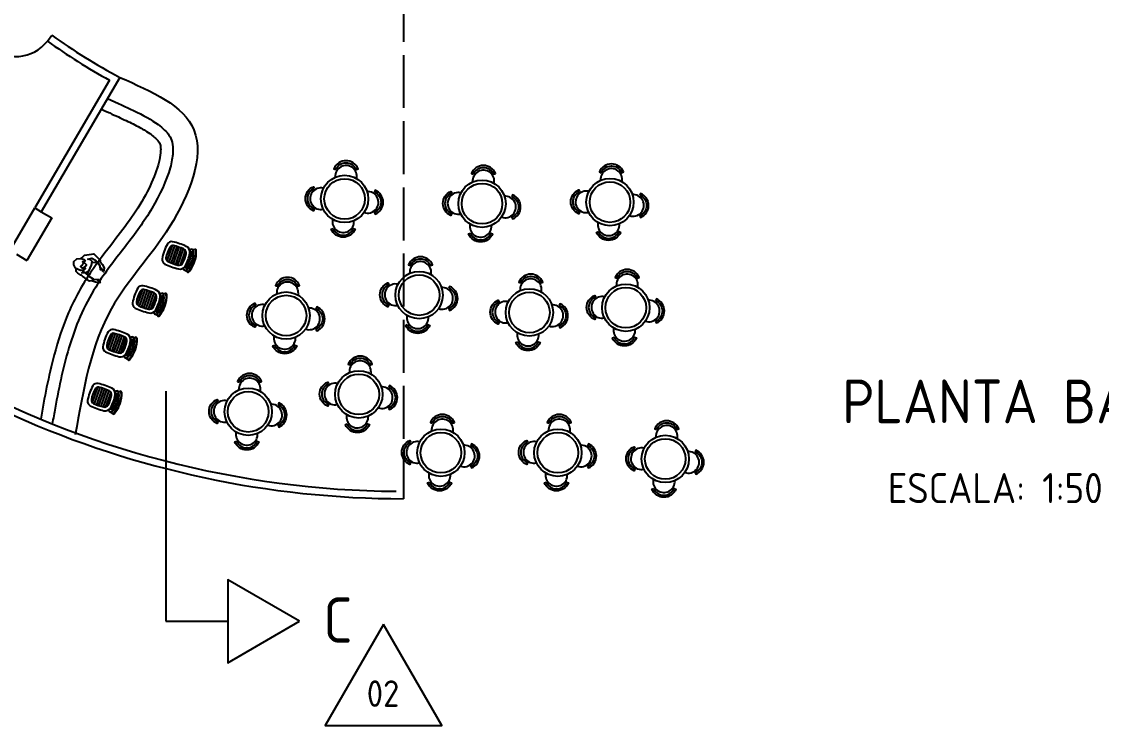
# Model space of a CAD drawing. Extents: x 115 to 1469, y 94 to 338.
# Drawn here: x 264.82 to 286.85, y 285.01 to 299.37 of the extents above; entities that cross this region are included whole.
import ezdxf

# ---------------------------------------------------------------- set-up
doc = ezdxf.new("R2010")
doc.units = 0
doc.linetypes.add('ACAD_ISO02W100', pattern=[15, 12, -3])
doc.layers.get('0').update_dxf_attribs({"linetype": 'CONTINUOUS'})
for name, color, linetype in [('1', 7, 'CONTINUOUS'), ('PAREDE', 6, 'CONTINUOUS'), ('PROJ', 1, 'CONTINUOUS')]:
    doc.layers.add(name, color=color, linetype=linetype)
doc.styles.get("Standard").update_dxf_attribs({"font": 'ISOCP'})

# ---------------------------------------------------------------- blocks, each defined once
blk = doc.blocks.new('BIPMAN05')
for p, q in [((0.09, -0.069), (0.06, -0.131)), ((0.086, -0.099), (0.113, -0.147))]:
    blk.add_line(p, q)
for points in [[(-0.026, -0.142), (0.013, -0.13), (-0.008, -0.175), (0.042, -0.138), (0.148, -0.156), (0.249, -0.152), (0.247, -0.168), (0.357, -0.102), (0.369, -0.107), (0.34, -0.128), (0.411, -0.132), (0.412, -0.151), (0.328, -0.187), (0.246, -0.202), (0.214, -0.237), (0.041, -0.224), (0.011, -0.222), (0.003, -0.226), (-0.075, -0.23), (-0.123, -0.213), (-0.153, -0.16), (-0.166, -0.165), (-0.236, -0.13), (-0.271, -0.069), (-0.253, 0.009), (-0.184, 0.057), (-0.175, 0.079), (-0.157, 0.154), (-0.014, 0.283), (0.166, 0.244), (0.181, 0.214), (0.251, 0.197), (0.324, 0.152), (0.353, 0.082), (0.329, 0.085), (0.278, 0.122), (0.285, 0.092), (0.279, 0.085), (0.235, 0.14), (0.174, 0.169)], [(-0.178, 0.064), (-0.118, 0.077), (-0.087, 0.07), (-0.083, 0.056), (-0.097, 0.043), (-0.12, 0.017), (-0.102, 0.017), (-0.087, -0.005), (-0.084, -0.041), (-0.1, -0.075), (-0.102, -0.084), (-0.074, -0.086), (-0.053, -0.086), (-0.024, -0.083), (-0.009, -0.071), (-0.003, -0.059), (0.007, -0.069), (-0.006, -0.111), (-0.05, -0.144), (-0.094, -0.158), (-0.14, -0.164)], [(-0.094, 0.035), (-0.065, 0.025), (-0.044, 0.022), (-0.027, 0.011), (-0.018, -0.002), (-0.02, -0.026), (-0.029, -0.054), (-0.042, -0.086)], [(0.09, -0.069), (0.073, 0.061), (0.047, 0.133), (-0.005, 0.144), (-0.058, 0.122), (-0.001, 0.187), (0.086, 0.196), (0.164, 0.166), (0.173, 0.196)], [(0.06, 0.119), (0.093, 0.151), (0.142, 0.165)]]:
    blk.add_lwpolyline(points)
blk = doc.blocks.new('25L66L5000')
for p, q in [((-0.16, 0.451), (0.16, 0.451)), ((-0.05, 0.567), (-0.05, 0.586)), ((0.05, 0.567), (0.05, 0.586)), ((-0.179, 0.309), (0.179, 0.309)), ((-0.178, 0.357), (0.178, 0.357)), ((-0.178, 0.262), (0.178, 0.262)), ((-0.175, 0.404), (0.175, 0.404)), ((-0.175, 0.215), (0.175, 0.215)), ((-0.165, 0.167), (0.165, 0.167))]:
    blk.add_line(p, q)
for points in [[(0.239, 0.63, 0.481357), (0.233, 0.665, 0.098103), (0, 0.71, 0.098103), (-0.233, 0.665, 0.481357), (-0.239, 0.63)], [(-0.048, 0.586, 0.100785), (-0.194, 0.544, -0.49505), (-0.223, 0.557), (-0.238, 0.628, -0.365963), (-0.226, 0.651, -0.095384), (0, 0.696, -0.095384), (0.226, 0.651, -0.365963), (0.238, 0.628), (0.223, 0.557, -0.49505), (0.194, 0.544, 0.100785), (0.048, 0.586, 0.105977)], [(0.223, 0.56, 0.344642), (0.197, 0.615, 0.10805), (0, 0.666, 0.10805), (-0.197, 0.615, 0.344642), (-0.223, 0.56)], [(0, 0.646, -0.094401), (0.166, 0.608, -0.347777), (0.178, 0.586, -0.447182), (0.164, 0.579, 0.090197), (0.008, 0.608), (0, 0.608), (-0.008, 0.608, 0.090197), (-0.164, 0.579, -0.447182), (-0.178, 0.586, -0.347777), (-0.166, 0.608, -0.094401), (0, 0.646)]]:
    blk.add_lwpolyline(points, format="xyb")
for points in [[(-0.137, 0.558, 0.340817), (-0.244, 0.445, 0.051747), (-0.241, 0.151, 0.328643), (-0.16, 0.065, 0.092343), (0.16, 0.065, 0.328643), (0.241, 0.151, 0.051747), (0.244, 0.445, 0.340817), (0.137, 0.558, 0.07931)], [(-0.098, 0.491, 0.340817), (-0.175, 0.41, 0.050508), (-0.173, 0.193, 0.328643), (-0.114, 0.131, 0.092896), (0.114, 0.131, 0.328643), (0.173, 0.193, 0.050508), (0.175, 0.41, 0.340817), (0.098, 0.491, 0.079866)]]:
    blk.add_lwpolyline(points, format="xyb", close=True)
blk.add_arc((0, 0.093), 0.495, 84.4899, 95.5101)

msp = doc.modelspace()

# ---------------------------------------------------------------- linework, layer by layer
at = {"color": 0}
for p, q in [((264.589, 294.703), (265.093, 295.567)), ((265.437, 295.362), (264.929, 294.491)), ((265.221, 295.488), (265.437, 295.362)), ((264.716, 294.624), (264.929, 294.491))]:
    msp.add_line(p, q, dxfattribs=at)
for points in [[(271.23, 296.35, -0.666667), (271.644, 296.35), (271.683, 296.366, 0.666667), (271.192, 296.366)], [(276.644, 296.285, -0.666667), (277.058, 296.285), (277.096, 296.301, 0.666667), (276.606, 296.301)], [(274.034, 296.253, -0.666667), (274.448, 296.253), (274.486, 296.269, 0.666667), (273.996, 296.269)], [(270.79, 295.962, 0.666667), (270.79, 295.548), (270.774, 295.51, -0.666667), (270.774, 296)], [(272.016, 295.889, -0.666667), (272.016, 295.475), (272.032, 295.437, 0.666667), (272.032, 295.927)], [(273.593, 295.865, 0.666667), (273.593, 295.451), (273.577, 295.413, -0.666667), (273.577, 295.904)], [(274.82, 295.793, -0.666667), (274.82, 295.379), (274.836, 295.341, 0.666667), (274.836, 295.831)], [(276.203, 295.898, 0.666667), (276.203, 295.484), (276.187, 295.445, -0.666667), (276.187, 295.936)], [(277.43, 295.825, -0.666667), (277.43, 295.411), (277.446, 295.373, 0.666667), (277.446, 295.863)], [(271.173, 295.148, 0.666667), (271.587, 295.148), (271.625, 295.132, -0.666667), (271.135, 295.132)], [(273.977, 295.052, 0.666667), (274.391, 295.052), (274.429, 295.036, -0.666667), (273.938, 295.036)], [(276.587, 295.084, 0.666667), (277.001, 295.084), (277.039, 295.068, -0.666667), (276.548, 295.068)], [(272.75, 294.389, -0.666667), (273.164, 294.389), (273.203, 294.405, 0.666667), (272.712, 294.405)], [(276.966, 294.132, -0.666667), (277.38, 294.132), (277.418, 294.148, 0.666667), (276.928, 294.148)], [(270.038, 293.971, -0.666667), (270.452, 293.971), (270.49, 293.987, 0.666667), (270, 293.987)], [(272.31, 294.001, 0.666667), (272.31, 293.587), (272.294, 293.549, -0.666667), (272.294, 294.039)], [(275.001, 294.035, -0.666667), (275.415, 294.035), (275.453, 294.051, 0.666667), (274.962, 294.051)], [(273.536, 293.928, -0.666667), (273.536, 293.514), (273.552, 293.476, 0.666667), (273.552, 293.966)], [(269.597, 293.583, 0.666667), (269.597, 293.169), (269.581, 293.131, -0.666667), (269.581, 293.621)], [(274.56, 293.647, 0.666667), (274.56, 293.233), (274.544, 293.195, -0.666667), (274.544, 293.685)], [(275.786, 293.575, -0.666667), (275.786, 293.161), (275.802, 293.122, 0.666667), (275.802, 293.613)], [(276.525, 293.744, 0.666667), (276.525, 293.33), (276.51, 293.291, -0.666667), (276.51, 293.782)], [(277.752, 293.671, -0.666667), (277.752, 293.257), (277.768, 293.219, 0.666667), (277.768, 293.709)], [(270.824, 293.51, -0.666667), (270.824, 293.096), (270.84, 293.058, 0.666667), (270.84, 293.549)], [(272.693, 293.187, 0.666667), (273.107, 293.187), (273.145, 293.171, -0.666667), (272.655, 293.171)], [(269.981, 292.769, 0.666667), (270.395, 292.769), (270.433, 292.754, -0.666667), (269.943, 292.754)], [(274.943, 292.834, 0.666667), (275.357, 292.834), (275.395, 292.818, -0.666667), (274.905, 292.818)], [(276.909, 292.93, 0.666667), (277.323, 292.93), (277.361, 292.914, -0.666667), (276.871, 292.914)], [(271.52, 292.364, -0.666667), (271.934, 292.364), (271.973, 292.379, 0.666667), (271.482, 292.379)], [(269.265, 292.01, -0.666667), (269.679, 292.01), (269.717, 292.026, 0.666667), (269.227, 292.026)], [(271.08, 291.976, 0.666667), (271.08, 291.562), (271.064, 291.523, -0.666667), (271.064, 292.014)], [(272.306, 291.903, -0.666667), (272.306, 291.489), (272.322, 291.451, 0.666667), (272.322, 291.941)], [(268.824, 291.622, 0.666667), (268.824, 291.208), (268.808, 291.17, -0.666667), (268.808, 291.66)], [(270.051, 291.549, -0.666667), (270.051, 291.135), (270.066, 291.097, 0.666667), (270.066, 291.588)], [(273.196, 291.174, -0.666667), (273.61, 291.174), (273.648, 291.19, 0.666667), (273.158, 291.19)], [(275.581, 291.174, -0.666667), (275.995, 291.174), (276.033, 291.19, 0.666667), (275.542, 291.19)], [(277.772, 291.046, -0.666667), (278.186, 291.046), (278.224, 291.061, 0.666667), (277.734, 291.061)], [(271.463, 291.162, 0.666667), (271.877, 291.162), (271.915, 291.146, -0.666667), (271.425, 291.146)], [(269.207, 290.809, 0.666667), (269.621, 290.809), (269.66, 290.793, -0.666667), (269.169, 290.793)], [(272.755, 290.786, 0.666667), (272.755, 290.372), (272.739, 290.334, -0.666667), (272.739, 290.824)], [(273.982, 290.714, -0.666667), (273.982, 290.3), (273.998, 290.261, 0.666667), (273.998, 290.752)], [(275.14, 290.786, 0.666667), (275.14, 290.372), (275.124, 290.334, -0.666667), (275.124, 290.824)], [(276.366, 290.714, -0.666667), (276.366, 290.3), (276.382, 290.261, 0.666667), (276.382, 290.752)], [(277.331, 290.658, 0.666667), (277.331, 290.244), (277.315, 290.205, -0.666667), (277.315, 290.696)], [(278.558, 290.585, -0.666667), (278.558, 290.171), (278.573, 290.133, 0.666667), (278.573, 290.623)], [(273.139, 289.973, 0.666667), (273.553, 289.973), (273.591, 289.957, -0.666667), (273.101, 289.957)], [(275.523, 289.973, 0.666667), (275.937, 289.973), (275.975, 289.957, -0.666667), (275.485, 289.957)], [(277.714, 289.844, 0.666667), (278.128, 289.844), (278.167, 289.828, -0.666667), (277.676, 289.828)]]:
    msp.add_lwpolyline(points, format="xyb", close=True)
for centre in [(271.409, 295.749), (274.212, 295.653), (276.822, 295.685), (272.929, 293.788), (270.216, 293.37), (275.179, 293.434), (277.145, 293.531), (271.699, 291.763), (269.443, 291.409), (273.374, 290.573), (275.759, 290.573), (277.95, 290.445)]:
    msp.add_circle(centre, 0.483)
at = {"color": 252}
for centre in [(271.409, 295.749), (274.212, 295.653), (276.822, 295.685), (272.929, 293.788), (275.179, 293.434), (277.145, 293.531), (270.216, 293.37), (271.699, 291.763), (269.443, 291.409), (273.374, 290.573), (275.759, 290.573), (277.95, 290.445)]:
    msp.add_circle(centre, 0.414, dxfattribs=at)
at = {"color": 1}
msp.add_arc((264.715, 299.45), 0.794, 224.2121, 322.7409, dxfattribs=at)
for centre, start, end in [((271.437, 296.212), 347.9254, 184.99), ((274.241, 296.115), 347.9254, 184.99), ((276.851, 296.147), 347.9254, 184.99), ((270.928, 295.755), 76.5493, 282.0746), ((271.878, 295.682), 250.8047, 94.99), ((273.731, 295.658), 76.5493, 282.0746), ((274.682, 295.586), 250.8047, 94.99), ((276.341, 295.691), 76.5493, 282.0746), ((277.292, 295.618), 250.8047, 94.99), ((271.38, 295.286), 167.9254, 4.99), ((274.184, 295.19), 167.9254, 4.99), ((276.794, 295.222), 167.9254, 4.99), ((272.957, 294.251), 347.9254, 184.99), ((270.245, 293.833), 347.9254, 184.99), ((275.208, 293.897), 347.9254, 184.99), ((277.173, 293.994), 347.9254, 184.99), ((272.448, 293.794), 76.5493, 282.0746), ((273.398, 293.721), 250.8047, 94.99), ((269.735, 293.376), 76.5493, 282.0746), ((274.698, 293.44), 76.5493, 282.0746), ((276.663, 293.537), 76.5493, 282.0746), ((277.614, 293.464), 250.8047, 94.99), ((270.686, 293.303), 250.8047, 94.99), ((275.648, 293.368), 250.8047, 94.99), ((272.9, 293.325), 167.9254, 4.99), ((270.188, 292.907), 167.9254, 4.99), ((275.15, 292.972), 167.9254, 4.99), ((277.116, 293.068), 167.9254, 4.99), ((271.727, 292.226), 347.9254, 184.99), ((269.472, 291.872), 347.9254, 184.99), ((271.218, 291.769), 76.5493, 282.0746), ((272.168, 291.696), 250.8047, 94.99), ((268.962, 291.415), 76.5493, 282.0746), ((269.913, 291.342), 250.8047, 94.99), ((271.67, 291.3), 167.9254, 4.99), ((273.403, 291.036), 347.9254, 184.99), ((275.788, 291.036), 347.9254, 184.99), ((269.414, 290.947), 167.9254, 4.99), ((277.979, 290.908), 347.9254, 184.99), ((272.893, 290.579), 76.5493, 282.0746), ((275.278, 290.579), 76.5493, 282.0746), ((273.844, 290.507), 250.8047, 94.99), ((276.228, 290.507), 250.8047, 94.99), ((277.469, 290.451), 76.5493, 282.0746), ((278.42, 290.378), 250.8047, 94.99), ((273.346, 290.111), 167.9254, 4.99), ((275.73, 290.111), 167.9254, 4.99), ((277.921, 289.982), 167.9254, 4.99)]:
    msp.add_arc(centre, 0.221, start, end)
at = {"color": 0}
msp.add_spline([(266.822, 298.23), (268.336, 297.158), (267.844, 295.193), (266.654, 293.515), (265.915, 290.936)], degree=3, dxfattribs=at)
msp.add_open_spline([(266.571, 297.801), (266.789, 297.699), (266.951, 297.628), (267.3, 297.46), (267.476, 297.362), (267.709, 297.191), (267.783, 297.117), (267.861, 297.004), (267.879, 296.964), (267.906, 296.85), (267.912, 296.777), (267.899, 296.6), (267.881, 296.497), (267.779, 296.128), (267.641, 295.83), (267.318, 295.284), (267.136, 295.038), (266.756, 294.546), (266.558, 294.299), (266.256, 293.836), (266.143, 293.633), (265.956, 293.22), (265.878, 293.007), (265.676, 292.362), (265.585, 291.92), (265.485, 291.376), (265.466, 291.269), (265.447, 291.163)], degree=3, knots=[0, 0, 0, 0, 0.473942, 0.473942, 1.108538, 1.108538, 1.618423, 1.618423, 2.019903, 2.019903, 2.421384, 2.421384, 2.822865, 2.822865, 3.765929, 3.765929, 4.708994, 4.708994, 5.652058, 5.652058, 6.282688, 6.282688, 6.913317, 6.913317, 8.174576, 8.174576, 8.484502, 8.484502, 8.484502, 8.484502], dxfattribs=at)
at = {"color": 254}
msp.add_open_spline([(266.465, 297.575), (266.609, 297.507), (266.729, 297.453), (266.945, 297.353), (267.042, 297.308), (267.222, 297.214), (267.303, 297.168), (267.46, 297.067), (267.526, 297.015), (267.612, 296.928), (267.632, 296.896), (267.642, 296.876), (267.644, 296.871), (267.653, 296.837), (267.657, 296.807), (267.658, 296.719), (267.654, 296.663), (267.631, 296.532), (267.613, 296.459), (267.54, 296.23), (267.468, 296.062), (267.288, 295.714), (267.18, 295.54), (266.949, 295.207), (266.825, 295.044), (266.543, 294.68), (266.382, 294.476), (266.06, 294.002), (265.902, 293.72), (265.658, 293.15), (265.564, 292.86), (265.367, 292.129), (265.286, 291.687), (265.21, 291.259)], degree=3, knots=[0, 0, 0, 0, 0.309776, 0.309776, 0.634551, 0.634551, 0.959327, 0.959327, 1.379657, 1.379657, 1.799987, 1.799987, 1.986201, 1.986201, 2.298175, 2.298175, 2.61015, 2.61015, 2.922124, 2.922124, 3.513541, 3.513541, 4.154572, 4.154572, 4.795603, 4.795603, 5.553434, 5.553434, 6.373668, 6.373668, 7.193903, 7.193903, 8.433148, 8.433148, 8.433148, 8.433148], dxfattribs=at)
at = {"layer": '1', "color": 21}
msp.add_lwpolyline([(272.205, 287.068), (271.016, 285.01), (273.393, 285.01)], close=True, dxfattribs=at)
at = {"layer": 'PAREDE'}
for p, q in [((265.347, 298.969), (265.435, 299.091)), ((266.822, 298.23), (265.221, 295.488)), ((266.614, 298.172), (265.093, 295.567)), ((265.093, 295.567), (265.221, 295.488)), ((267.765, 291.827), (267.765, 287.133)), ((272.463, 289.635), (272.463, 289.635)), ((267.765, 287.133), (269.026, 287.133))]:
    msp.add_line(p, q, dxfattribs=at)
msp.add_lwpolyline([(270.488, 287.133), (269.026, 287.977), (269.026, 286.288)], close=True, dxfattribs=at)
for radius, start, end in [(12.473, 234.3741, 241.254), (12.323, 234.3778, 241.9705), (19.473, 221.929, 270), (19.323, 241.1572, 269.5552)]:
    msp.add_arc((272.613, 309.108), radius, start, end, dxfattribs=at)
at = {"layer": 'PROJ', "linetype": 'ACAD_ISO02W100', "ltscale": 0.09}
msp.add_line((272.613, 302.735), (272.613, 289.635), dxfattribs=at)

# ---------------------------------------------------------------- block references
at = {"color": 3, "rotation": 250.7288632615461}
for p in [(267.68, 294.699), (267.077, 293.801), (266.471, 292.908), (266.159, 291.807)]:
    msp.add_blockref('25L66L5000', p, dxfattribs=at)
at = {"color": 5, "rotation": 327.2335825055387}
msp.add_blockref('BIPMAN05', (266.152, 294.385), dxfattribs=at)

# ---------------------------------------------------------------- texts
at = {"color": 6, "insert": (281.559, 292.065), "char_height": 0.89019, "width": 25.1392, "attachment_point": 1}
msp.add_mtext('PLANTA BAIXA PAV. INFERIOR', dxfattribs=at)
at = {"color": 3, "insert": (282.491, 290.158), "char_height": 0.6139, "width": 17.33682, "attachment_point": 1}
msp.add_mtext('ESCALA: 1:50', dxfattribs=at)
at = {"attachment_point": 1}
for s, insert, char_height, width in [('C', (270.974, 287.621), 0.924, 0.7692), ('02', (271.861, 285.929), 0.5406, 0.4498)]:
    msp.add_mtext(s, dxfattribs=dict(at, insert=insert, char_height=char_height, width=width))

doc.saveas('drawing.dxf')
